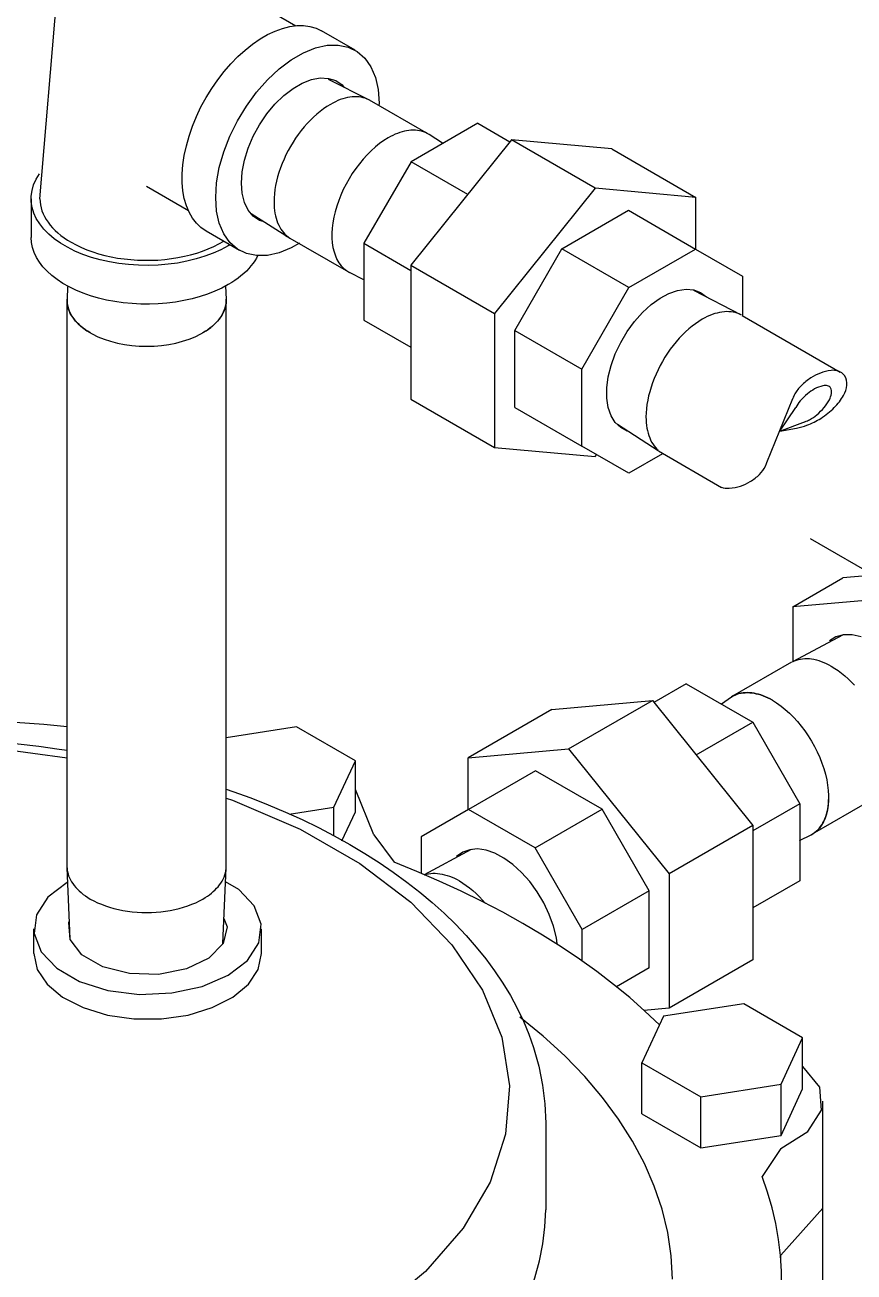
# Model space of a CAD drawing. Header units: centimetres. Extents: x 394264 to 551709, y 50011 to 59011.
# Drawn here: x 525533.4 to 525620.9, y 53951.3 to 54082.8 of the extents above; entities that cross this region are included whole.
import ezdxf

# ---------------------------------------------------------------- set-up
doc = ezdxf.new("R2010")
doc.units = ezdxf.units.CM
doc.layers.add('-M-YNGN-ZON3', color=6, linetype='SP', lineweight=30)
doc.layers.add('0-KRCN-YNG-CIHAZ', color=4, linetype='Continuous', lineweight=30)
doc.styles.add('CIZGI', font='tahoma.ttf', dxfattribs={"width": 0.8, "oblique": 20})
doc.linetypes.add('SP', pattern='A,2,-0.1,["SP",CIZGI,S=0.14,R=0.2,X=0,Y=-0.07],-0.255', length=2.355)

# ---------------------------------------------------------------- blocks, each defined once
blk = doc.blocks.new('A$C66BCA59E')
at = {"layer": '0-KRCN-YNG-CIHAZ', "color": 31, "linetype": 'Continuous', "lineweight": -3, "extrusion": (0, 0.816497, 0.57735)}
for p, q in [((863.04, -768.77, 2321.29), (865.24, -742.21, 2320.42)), ((890.03, -750.57, 2321.29), (885.54, -747.98, 2321.29)), ((896.29, -753.11, 2321.29), (892.76, -751.07, 2321.29)), ((893.44, -756.14, 2333.3), (897.77, -758.34, 2328.12)), ((897.77, -758.34, 2328.12), (903.99, -761.93, 2328.12)), ((909.23, -760.8, 2352.82), (902.2, -764.86, 2352.82)), ((909.23, -760.8, 2352.82), (912.63, -762.76, 2352.82)), ((912.79, -762.57, 2352.82), (902.18, -775.76, 2352.82)), ((905.51, -762.89, 2319.67), (904.1, -762, 2328.12)), ((921.63, -767.67, 2352.82), (912.79, -762.57, 2352.82)), ((923.4, -763.52, 2352.82), (912.79, -762.57, 2352.82)), ((923.4, -763.52, 2352.82), (932.24, -768.62, 2352.82)), ((902.2, -764.86, 2352.82), (897.23, -773.47, 2352.82)), ((908.18, -768.31, 2352.82), (902.2, -764.86, 2352.82)), ((878.72, -770.03, 2321.29), (874.29, -767.47, 2321.29)), ((921.63, -767.67, 2352.82), (911.02, -780.87, 2352.82)), ((932.24, -768.62, 2352.82), (921.63, -767.67, 2352.82)), ((862.1, -768.77, 2321.29), (862.1, -772.85, 2321.29)), ((932.24, -774.08, 2352.82), (932.24, -768.62, 2352.82)), ((885.32, -770.34, 2334.23), (889.37, -772.88, 2328.12)), ((918.11, -774.05, 2352.82), (925.14, -769.99, 2352.82)), ((925.14, -769.99, 2352.82), (932.21, -774.07, 2352.82)), ((884.1, -774.22, 2321.29), (880.57, -772.18, 2321.29)), ((888.93, -772.64, 2327.76), (895.59, -776.48, 2328.12)), ((897.23, -773.47, 2352.82), (902.18, -776.33, 2352.82)), ((897.23, -773.47, 2352.82), (897.23, -781.59, 2352.82)), ((883.09, -773.63, 2321.29), (882.91, -773.74, 2321.29)), ((913.14, -782.66, 2352.82), (918.11, -774.05, 2352.82)), ((925.19, -778.13, 2352.82), (918.11, -774.05, 2352.82)), ((925.19, -778.13, 2352.82), (932.21, -774.07, 2352.82)), ((932.21, -774.07, 2352.82), (937.19, -776.94, 2352.82)), ((902.18, -775.76, 2352.82), (911.02, -780.87, 2352.82)), ((902.18, -775.76, 2352.82), (902.18, -789.91, 2352.82)), ((897.23, -777.32, 2320.93), (895.7, -776.54, 2328.12)), ((937.19, -776.94, 2352.82), (937.19, -781.13, 2347.27)), ((865.95, -778.07, 2401.01), (865.89, -779.35, 2384.82)), ((882.63, -777.98, 2400.88), (882.68, -779.35, 2384.82)), ((920.21, -786.74, 2352.82), (925.19, -778.13, 2352.82)), ((932, -778.41, 2364.89), (937.02, -781.01, 2360.26)), ((865.89, -839.29, 2437.24), (865.89, -779.48, 2384.82)), ((882.69, -839.19, 2437.24), (882.69, -779.48, 2384.82)), ((911.02, -780.87, 2352.82), (911.02, -795.01, 2352.82)), ((937.13, -781.07, 2360.26), (947.49, -787.05, 2360.26)), ((897.23, -781.59, 2352.82), (902.18, -784.44, 2352.82)), ((913.14, -790.77, 2352.82), (913.14, -782.66, 2352.82)), ((913.14, -782.66, 2352.82), (920.21, -786.74, 2352.82)), ((920.21, -794.85, 2352.82), (920.21, -786.74, 2352.82)), ((902.18, -789.91, 2352.82), (911.02, -795.01, 2352.82)), ((939.75, -796.6, 2356.57), (942.49, -789.83, 2347)), ((913.14, -790.77, 2352.82), (920.21, -794.85, 2352.82)), ((941.1, -793.27, 2351.86), (942.79, -790.79, 2348.36)), ((923.99, -792.56, 2365.74), (928.28, -795.33, 2359.95)), ((941.1, -793.27, 2351.86), (943.84, -792.27, 2350.45)), ((941.1, -793.27, 2351.86), (942.86, -792.96, 2351.43)), ((911.02, -795.01, 2352.82), (921.63, -795.96, 2352.82)), ((925.19, -797.72, 2352.82), (920.21, -794.85, 2352.82)), ((921.63, -795.96, 2352.82), (921.79, -795.76, 2352.82)), ((928.75, -795.66, 2355.65), (925.19, -797.72, 2352.82)), ((928.3, -795.37, 2359.91), (934.96, -799.21, 2360.26)), ((944.32, -804.62, 2361.06), (1176.79, -938.83, 2465.84)), ((942.48, -811.83, 2559.47), (947.78, -808.77, 2559.47)), ((956.26, -808.01, 2559.47), (947.78, -808.77, 2559.47)), ((950.96, -811.07, 2559.47), (942.48, -811.83, 2559.47)), ((942.48, -811.83, 2559.47), (942.49, -817.6, 2551.63)), ((947.79, -814.76, 2570.61), (942.46, -817.6, 2566.34)), ((942.35, -817.66, 2566.34), (936.13, -821.25, 2566.34)), ((931.23, -819.93, 2590.76), (927.83, -821.89, 2590.76)), ((931.23, -819.93, 2590.76), (938.26, -823.98, 2590.76)), ((917.06, -822.64, 2590.76), (927.67, -821.69, 2590.76)), ((918.83, -826.8, 2590.76), (927.67, -821.69, 2590.76)), ((927.67, -821.69, 2590.76), (938.28, -834.89, 2590.76)), ((934.97, -822.06, 2557.68), (936.02, -821.32, 2566.34)), ((940.33, -821.67, 2566.34), (940.33, -821.67, 2566.34)), ((940.33, -821.67, 2566.34), (940.33, -821.67, 2566.34)), ((917.06, -822.64, 2590.76), (908.23, -827.74, 2590.76)), ((890.11, -824.47, 2660.53), (882.69, -825.62, 2660.53)), ((896.32, -828.05, 2660.53), (890.11, -824.47, 2660.53)), ((932.28, -827.43, 2590.76), (938.26, -823.98, 2590.76)), ((938.26, -823.98, 2590.76), (943.23, -832.59, 2590.76)), ((908.23, -827.74, 2590.76), (918.83, -826.8, 2590.76)), ((918.83, -826.8, 2590.76), (929.44, -839.99, 2590.76)), ((894.04, -832.95, 2660.53), (896.32, -828.05, 2660.53)), ((896.32, -833.44, 2660.53), (896.32, -828.05, 2660.53)), ((908.23, -833.21, 2590.76), (908.23, -827.74, 2590.76)), ((915.32, -829.11, 2590.76), (908.25, -833.19, 2590.76)), ((922.35, -833.17, 2590.76), (915.32, -829.11, 2590.76)), ((898.27, -835.85, 2660.53), (896.32, -831.08, 2660.53)), ((943.23, -832.59, 2590.76), (938.28, -835.45, 2590.76)), ((943.23, -832.59, 2590.76), (943.23, -840.71, 2590.76)), ((950.75, -832.21, 2566.34), (944.53, -835.8, 2566.34)), ((889.32, -833.68, 2660.53), (894.04, -832.95, 2660.53)), ((894.04, -835.98, 2660.53), (894.04, -832.95, 2660.53)), ((894.91, -836.48, 2660.53), (896.32, -833.44, 2660.53)), ((908.25, -833.19, 2590.76), (903.28, -836.06, 2590.76)), ((915.28, -837.25, 2590.76), (908.25, -833.19, 2590.76)), ((915.28, -837.25, 2590.76), (922.35, -833.17, 2590.76)), ((927.32, -841.78, 2590.76), (922.35, -833.17, 2590.76)), ((938.28, -834.89, 2590.76), (929.44, -839.99, 2590.76)), ((938.28, -834.89, 2590.76), (938.28, -849.03, 2590.76)), ((898.27, -835.85, 2660.53), (900.4, -838.76, 2660.53)), ((903.28, -836.06, 2590.76), (903.28, -839.94, 2584.77)), ((943.19, -836.46, 2558.89), (944.42, -835.86, 2566.34)), ((908.55, -837.41, 2602.65), (903.57, -840.07, 2598.11)), ((920.25, -845.86, 2590.76), (915.28, -837.25, 2590.76)), ((866.22, -846.84, 2593.17), (865.89, -839.33, 2600.54)), ((882.33, -847.33, 2593.86), (882.68, -839.33, 2600.54)), ((929.44, -839.99, 2590.76), (929.44, -854.13, 2590.76)), ((927.32, -841.78, 2590.76), (920.25, -845.86, 2590.76)), ((927.32, -849.9, 2590.76), (927.32, -841.78, 2590.76)), ((943.23, -840.71, 2590.76), (938.28, -843.57, 2590.76)), ((862.4, -848.39, 2660.53), (862.4, -845.77, 2660.53)), ((886.4, -848.39, 2660.53), (886.4, -845.77, 2660.53)), ((920.25, -849.13, 2583.9), (920.25, -845.86, 2590.76)), ((938.28, -849.03, 2590.76), (929.44, -854.13, 2590.76)), ((927.32, -849.9, 2590.76), (923.87, -851.88, 2587.8)), ((937.31, -853.69, 2660.53), (928.84, -855, 2660.53)), ((943.52, -857.27, 2660.53), (937.31, -853.69, 2660.53)), ((928.84, -855, 2660.53), (926.56, -859.9, 2660.53)), ((929.44, -854.13, 2590.76), (926.75, -854.38, 2589.77)), ((941.25, -862.17, 2660.53), (943.52, -857.27, 2660.53)), ((943.52, -862.66, 2660.53), (943.52, -857.27, 2660.53)), ((926.56, -859.9, 2660.53), (932.77, -863.48, 2660.53)), ((926.56, -865.28, 2660.53), (926.56, -859.9, 2660.53)), ((932.77, -863.48, 2660.53), (941.25, -862.17, 2660.53)), ((941.25, -867.56, 2660.53), (941.25, -862.17, 2660.53)), ((941.25, -867.56, 2660.53), (943.52, -862.66, 2660.53)), ((932.77, -868.87, 2660.53), (932.77, -863.48, 2660.53)), ((945.64, -875.24, 2660.53), (945.64, -863.97, 2660.53)), ((926.56, -865.28, 2660.53), (932.77, -868.87, 2660.53)), ((916.41, -866.27, 2660.53), (916.41, -875.41, 2660.53)), ((932.77, -868.87, 2660.53), (941.25, -867.56, 2660.53)), ((941.22, -868.94, 2660.53), (939.25, -871.89, 2660.53)), ((941.22, -880.21, 2660.53), (945.64, -875.24, 2660.53)), ((945.64, -885.36, 2660.53), (945.64, -875.24, 2660.53)), ((941.22, -880.21, 2660.53), (941.17, -880.23, 2660.53)), ((941.22, -880.21, 2660.53), (941.17, -880.23, 2660.53)), ((941.22, -880.87, 2660.53), (941.22, -880.21, 2660.53))]:
    blk.add_line(p, q, dxfattribs=at)
at = {"layer": '0-KRCN-YNG-CIHAZ', "color": 31, "linetype": 'Continuous', "lineweight": -3, "extrusion": (-5.3e-15, 8e-16, -1)}
for p, q in [((889.55, -754.11, 2321.29), (890.84, -753.37, 2321.29)), ((890.84, -753.37, 2321.29), (892.12, -752.86, 2321.29)), ((892.12, -752.86, 2321.29), (893.35, -752.58, 2321.29)), ((893.35, -752.58, 2321.29), (894.51, -752.56, 2321.29)), ((894.51, -752.56, 2321.29), (895.57, -752.78, 2321.29)), ((895.57, -752.78, 2321.29), (896.52, -753.25, 2321.29)), ((896.52, -753.25, 2321.29), (897.32, -753.95, 2321.29)), ((888.28, -755.07, 2321.29), (889.55, -754.11, 2321.29)), ((897.32, -753.95, 2321.29), (897.96, -754.86, 2321.29)), ((897.96, -754.86, 2321.29), (898.43, -755.98, 2321.29)), ((885.89, -757.53, 2321.29), (887.05, -756.22, 2321.29)), ((887.05, -756.22, 2321.29), (888.28, -755.07, 2321.29)), ((898.43, -755.98, 2321.29), (898.72, -757.26, 2321.29)), ((884.82, -758.99, 2321.29), (885.89, -757.53, 2321.29)), ((898.72, -757.26, 2321.29), (898.82, -758.69, 2321.29)), ((883.88, -760.54, 2321.29), (884.82, -758.99, 2321.29)), ((898.82, -758.69, 2321.29), (898.8, -758.93, 2319.46)), ((883.08, -762.17, 2321.29), (883.88, -760.54, 2321.29)), ((882.43, -763.83, 2321.29), (883.08, -762.17, 2321.29)), ((881.96, -765.49, 2321.29), (882.43, -763.83, 2321.29)), ((881.68, -767.1, 2321.29), (881.96, -765.49, 2321.29)), ((881.58, -768.64, 2321.29), (881.68, -767.1, 2321.29)), ((881.68, -770.07, 2321.29), (881.58, -768.64, 2321.29)), ((881.96, -771.35, 2321.29), (881.68, -770.07, 2321.29)), ((882.43, -772.47, 2321.29), (881.96, -771.35, 2321.29)), ((883.08, -773.38, 2321.29), (882.43, -772.47, 2321.29)), ((883.88, -774.08, 2321.29), (883.08, -773.38, 2321.29)), ((890.41, -773.47, 2321.65), (889.55, -773.96, 2321.29)), ((884.82, -774.55, 2321.29), (883.88, -774.08, 2321.29)), ((885.89, -774.77, 2321.29), (884.82, -774.55, 2321.29)), ((887.05, -774.75, 2321.29), (885.89, -774.77, 2321.29)), ((888.28, -774.47, 2321.29), (887.05, -774.75, 2321.29)), ((889.55, -773.96, 2321.29), (888.28, -774.47, 2321.29))]:
    blk.add_line(p, q, dxfattribs=at)
at = {"layer": '0-KRCN-YNG-CIHAZ', "color": 31, "linetype": 'Continuous', "lineweight": -3, "extrusion": (-4.3e-15, 8e-16, -1)}
for p, q in [((890.72, -756.56, 2321.32), (891.69, -756.19, 2321.32)), ((891.69, -756.19, 2321.32), (892.62, -756.02, 2321.32)), ((892.62, -756.02, 2321.32), (893.48, -756.07, 2321.32)), ((893.48, -756.07, 2321.32), (894.25, -756.31, 2321.32)), ((894.25, -756.31, 2321.32), (894.92, -756.76, 2321.32)), ((888.77, -757.88, 2321.32), (889.74, -757.13, 2321.32)), ((889.74, -757.13, 2321.32), (890.72, -756.56, 2321.32)), ((894.92, -756.76, 2321.32), (895.13, -757.02, 2320.77)), ((886.98, -759.82, 2321.32), (887.84, -758.78, 2321.32)), ((887.84, -758.78, 2321.32), (888.77, -757.88, 2321.32)), ((886.21, -760.96, 2321.32), (886.98, -759.82, 2321.32)), ((885.54, -762.18, 2321.32), (886.21, -760.96, 2321.32)), ((885.01, -763.43, 2321.32), (885.54, -762.18, 2321.32)), ((884.61, -764.7, 2321.32), (885.01, -763.43, 2321.32)), ((884.37, -765.94, 2321.32), (884.61, -764.7, 2321.32)), ((884.29, -767.11, 2321.32), (884.37, -765.94, 2321.32)), ((884.37, -768.19, 2321.32), (884.29, -767.11, 2321.32)), ((884.61, -769.15, 2321.32), (884.37, -768.19, 2321.32)), ((885.01, -769.96, 2321.32), (884.61, -769.15, 2321.32)), ((885.54, -770.6, 2321.32), (885.01, -769.96, 2321.32)), ((886.21, -771.05, 2321.32), (885.54, -770.6, 2321.32)), ((886.69, -771.2, 2321.18), (886.21, -771.05, 2321.32))]:
    blk.add_line(p, q, dxfattribs=at)
at = {"layer": '0-KRCN-YNG-CIHAZ', "color": 31, "linetype": 'Continuous', "lineweight": -3, "extrusion": (2.3e-15, -2e-16, -1)}
for p, q in [((929.41, -778.75, 2365.79), (930.33, -778.44, 2365.79)), ((930.33, -778.44, 2365.79), (931.22, -778.31, 2365.79)), ((931.22, -778.31, 2365.79), (932.03, -778.39, 2365.79)), ((932.03, -778.39, 2365.79), (932.76, -778.65, 2365.79)), ((932.76, -778.65, 2365.79), (933.39, -779.11, 2365.79)), ((926.62, -780.75, 2365.79), (927.53, -779.93, 2365.79)), ((927.53, -779.93, 2365.79), (928.47, -779.25, 2365.79)), ((928.47, -779.25, 2365.79), (929.41, -778.75, 2365.79)), ((925.77, -781.71, 2365.79), (926.62, -780.75, 2365.79)), ((925, -782.78, 2365.79), (925.77, -781.71, 2365.79)), ((923.75, -785.12, 2365.79), (924.32, -783.93, 2365.79)), ((924.32, -783.93, 2365.79), (925, -782.78, 2365.79)), ((923.31, -786.34, 2365.79), (923.75, -785.12, 2365.79)), ((923.01, -787.55, 2365.79), (923.31, -786.34, 2365.79)), ((922.86, -788.71, 2365.79), (923.01, -787.55, 2365.79)), ((922.86, -789.8, 2365.79), (922.86, -788.71, 2365.79)), ((923.01, -790.79, 2365.79), (922.86, -789.8, 2365.79)), ((923.31, -791.65, 2365.79), (923.01, -790.79, 2365.79)), ((923.75, -792.36, 2365.79), (923.31, -791.65, 2365.79)), ((924.32, -792.9, 2365.79), (923.75, -792.36, 2365.79)), ((925, -793.27, 2365.79), (924.32, -792.9, 2365.79))]:
    blk.add_line(p, q, dxfattribs=at)
at = {"layer": '0-KRCN-YNG-CIHAZ', "color": 31, "linetype": 'Continuous', "lineweight": -3}
for p, q in [((926.99, -791.77, 2360.26), (927, -792.08, 2360.26)), ((927, -792.08, 2360.26), (927.02, -792.38, 2360.26)), ((927.02, -792.38, 2360.26), (927.05, -792.67, 2360.26)), ((927.05, -792.67, 2360.26), (927.09, -792.95, 2360.26)), ((927.09, -792.95, 2360.26), (927.15, -793.22, 2360.26)), ((927.15, -793.22, 2360.26), (927.21, -793.49, 2360.26)), ((927.21, -793.49, 2360.26), (927.29, -793.74, 2360.26)), ((927.29, -793.74, 2360.26), (927.38, -793.98, 2360.26)), ((927.38, -793.98, 2360.26), (927.48, -794.21, 2360.26)), ((927.48, -794.21, 2360.26), (927.59, -794.43, 2360.26)), ((927.59, -794.43, 2360.26), (927.72, -794.63, 2360.26)), ((927.72, -794.63, 2360.26), (927.85, -794.83, 2360.26)), ((927.85, -794.83, 2360.26), (928, -795, 2360.26)), ((928, -795, 2360.26), (928.15, -795.17, 2360.26)), ((928.15, -795.17, 2360.26), (928.28, -795.29, 2360.21)), ((903.62, -840.08, 2598.38), (903.83, -840.02, 2598.38)), ((903.83, -840.02, 2598.38), (904.05, -839.97, 2598.38)), ((904.05, -839.97, 2598.38), (904.28, -839.94, 2598.38)), ((904.28, -839.94, 2598.38), (904.51, -839.92, 2598.38)), ((904.51, -839.92, 2598.38), (904.75, -839.92, 2598.38)), ((904.75, -839.92, 2598.38), (904.99, -839.94, 2598.38)), ((904.99, -839.94, 2598.38), (905.23, -839.97, 2598.38)), ((905.23, -839.97, 2598.38), (905.48, -840.01, 2598.38)), ((905.48, -840.01, 2598.38), (905.74, -840.07, 2598.38)), ((905.74, -840.07, 2598.38), (906, -840.14, 2598.38)), ((906, -840.14, 2598.38), (906.26, -840.23, 2598.38)), ((906.26, -840.23, 2598.38), (906.52, -840.33, 2598.38)), ((906.52, -840.33, 2598.38), (906.78, -840.45, 2598.38)), ((906.78, -840.45, 2598.38), (907.05, -840.59, 2598.38)), ((907.05, -840.59, 2598.38), (907.31, -840.73, 2598.38)), ((907.31, -840.73, 2598.38), (907.67, -840.95, 2598.38)), ((907.67, -840.95, 2598.38), (908.03, -841.19, 2598.38)), ((908.03, -841.19, 2598.38), (908.38, -841.46, 2598.38)), ((908.38, -841.46, 2598.38), (908.73, -841.75, 2598.38)), ((908.73, -841.75, 2598.38), (909.08, -842.06, 2598.38)), ((909.08, -842.06, 2598.38), (909.42, -842.39, 2598.38)), ((909.42, -842.39, 2598.38), (909.75, -842.74, 2598.38)), ((909.75, -842.74, 2598.38), (910.07, -843.11, 2598.38))]:
    blk.add_line(p, q, dxfattribs=at)
at = {"layer": '0-KRCN-YNG-CIHAZ', "color": 31, "linetype": 'Continuous', "lineweight": -3, "extrusion": (8.2e-15, 1.7e-15, -1)}
for p, q in [((947.04, -814.97, 2559.47), (946.34, -815.41, 2559.47)), ((947.85, -814.75, 2559.47), (947.04, -814.97, 2559.47)), ((948.75, -814.75, 2559.47), (947.85, -814.75, 2559.47)), ((949.71, -814.96, 2559.47), (948.75, -814.75, 2559.47))]:
    blk.add_line(p, q, dxfattribs=at)
at = {"layer": '0-KRCN-YNG-CIHAZ', "color": 31, "linetype": 'Continuous', "lineweight": -3, "extrusion": (-2.22e-14, -2.6e-15, -1)}
for p, q in [((907.65, -837.7, 2590.76), (907.01, -838.16, 2590.76)), ((908.39, -837.43, 2590.76), (907.65, -837.7, 2590.76)), ((909.21, -837.35, 2590.76), (908.39, -837.43, 2590.76)), ((910.11, -837.48, 2590.76), (909.21, -837.35, 2590.76)), ((911.04, -837.8, 2590.76), (910.11, -837.48, 2590.76)), ((912, -838.31, 2590.76), (911.04, -837.8, 2590.76)), ((912.95, -838.99, 2590.76), (912, -838.31, 2590.76)), ((913.87, -839.82, 2590.76), (912.95, -838.99, 2590.76)), ((914.73, -840.8, 2590.76), (913.87, -839.82, 2590.76)), ((915.52, -841.88, 2590.76), (914.73, -840.8, 2590.76)), ((916.21, -843.04, 2590.76), (915.52, -841.88, 2590.76)), ((916.78, -844.25, 2590.76), (916.21, -843.04, 2590.76)), ((917.23, -845.49, 2590.76), (916.78, -844.25, 2590.76)), ((917.53, -846.71, 2590.76), (917.23, -845.49, 2590.76)), ((917.62, -847.37, 2590.02), (917.53, -846.71, 2590.76))]:
    blk.add_line(p, q, dxfattribs=at)
at = {"layer": '0-KRCN-YNG-CIHAZ', "color": 31, "linetype": 'Continuous', "lineweight": -3, "extrusion": (7.73e-14, -2.67e-13, -1)}
blk.add_line((901.75, -840.84, 2660.53), (903.12, -841.91, 2660.53), dxfattribs=at)
at = {"layer": '0-KRCN-YNG-CIHAZ', "color": 31, "linetype": 'Continuous', "lineweight": -3, "extrusion": (-3.9e-15, -4.8e-15, -1), "elevation": -2321.29}
blk.add_lwpolyline([(-880.57, -772.18), (-880.03, -771.81), (-879.55, -771.35), (-879.13, -770.81), (-878.78, -770.19), (-878.49, -769.5), (-878.27, -768.75), (-878.13, -767.93), (-878.05, -767.05), (-878.05, -766.13), (-878.13, -765.18), (-878.27, -764.19), (-878.49, -763.18), (-878.78, -762.16), (-879.13, -761.13), (-879.55, -760.1), (-880.03, -759.09), (-880.57, -758.1), (-881.16, -757.15), (-881.79, -756.23), (-882.47, -755.35), (-883.18, -754.53), (-883.92, -753.77), (-884.69, -753.08), (-885.47, -752.45), (-886.26, -751.91), (-887.06, -751.45), (-887.85, -751.08), (-888.64, -750.8), (-889.4, -750.61), (-890.14, -750.51), (-890.86, -750.51), (-891.53, -750.6), (-892.17, -750.79), (-892.76, -751.07)], dxfattribs=at)
at = {"layer": '0-KRCN-YNG-CIHAZ', "color": 31, "linetype": 'Continuous', "lineweight": -3}
for points, elevation in [([(893.68, -758.81), (893.32, -759.03), (892.96, -759.28), (892.61, -759.55), (892.26, -759.83), (891.91, -760.15), (891.57, -760.48), (891.24, -760.83), (890.92, -761.19), (890.6, -761.58), (890.3, -761.98), (890.01, -762.39), (889.74, -762.81), (889.48, -763.25), (889.23, -763.69), (889, -764.14), (888.79, -764.6), (888.59, -765.06), (888.42, -765.52), (888.26, -765.99), (888.12, -766.45), (888.01, -766.91), (887.91, -767.36), (887.83, -767.81), (887.78, -768.25), (887.75, -768.68), (887.74, -769.1)], 2328.12), ([(897.77, -758.34), (897.57, -758.25), (897.37, -758.17), (897.15, -758.11), (896.94, -758.06), (896.71, -758.03), (896.48, -758.01), (896.24, -758.01), (896, -758.02), (895.75, -758.05), (895.5, -758.09), (895.25, -758.15), (894.99, -758.23), (894.73, -758.31), (894.47, -758.42), (894.21, -758.54), (893.94, -758.67), (893.68, -758.81)], 2328.12), ([(902.18, -761.55), (901.95, -761.57), (901.72, -761.6), (901.49, -761.65), (901.25, -761.71), (901.01, -761.79), (900.77, -761.87), (900.52, -761.97), (900.28, -762.09), (900.03, -762.21), (899.79, -762.35)], 2328.12), ([(904.1, -762), (903.91, -761.89), (903.72, -761.79), (903.52, -761.71), (903.31, -761.65), (903.1, -761.6), (902.87, -761.56), (902.65, -761.54), (902.42, -761.54), (902.18, -761.55)], 2328.12), ([(899.79, -762.35), (899.33, -762.63), (898.88, -762.95), (898.43, -763.31), (897.99, -763.71), (897.56, -764.13), (897.15, -764.59), (896.74, -765.07), (896.36, -765.58), (896, -766.11), (895.66, -766.66), (895.34, -767.22), (895.05, -767.79), (894.79, -768.38), (894.56, -768.97), (894.36, -769.55), (894.19, -770.14), (894.05, -770.72), (893.95, -771.3), (893.88, -771.86), (893.85, -772.4), (893.85, -772.93), (893.89, -773.43), (893.96, -773.91), (894.07, -774.36), (894.21, -774.78), (894.38, -775.17), (894.59, -775.52), (894.82, -775.84), (895.09, -776.11), (895.38, -776.35), (895.7, -776.54)], 2328.12), ([(863.04, -768.77), (863.05, -769.09), (863.09, -769.4), (863.16, -769.72), (863.25, -770.03), (863.38, -770.35), (863.52, -770.65), (863.7, -770.96), (863.89, -771.25), (864.12, -771.54), (864.37, -771.83), (864.64, -772.11), (864.93, -772.38), (865.25, -772.64), (865.59, -772.89), (865.95, -773.13), (866.33, -773.36)], 2321.29), ([(887.74, -769.1), (887.74, -769.41), (887.76, -769.71), (887.79, -770), (887.83, -770.28), (887.89, -770.56), (887.96, -770.82), (888.03, -771.07), (888.12, -771.31), (888.23, -771.54), (888.34, -771.76), (888.46, -771.97), (888.59, -772.16), (888.74, -772.34), (888.89, -772.5), (889.06, -772.65), (889.23, -772.79), (889.42, -772.91)], 2328.12), ([(866.33, -773.36), (866.86, -773.64), (867.41, -773.91), (867.99, -774.15), (868.6, -774.37), (869.23, -774.57), (869.88, -774.74), (870.55, -774.89), (871.23, -775.02), (871.93, -775.12), (872.63, -775.19), (873.34, -775.24), (874.06, -775.26), (874.78, -775.26), (875.49, -775.23), (876.2, -775.17), (876.91, -775.08), (877.6, -774.98), (878.28, -774.84), (878.94, -774.68), (879.58, -774.5), (880.2, -774.29), (880.8, -774.06), (881.37, -773.81), (881.92, -773.54), (882.43, -773.25)], 2321.29), ([(865.89, -779.35), (865.91, -779.81), (866, -780.26), (866.16, -780.7), (866.4, -781.14), (866.7, -781.56), (867.07, -781.96), (867.51, -782.34), (868, -782.69), (868.55, -783.02), (869.15, -783.32), (869.8, -783.58), (870.49, -783.8), (871.21, -783.99), (871.95, -784.14), (872.72, -784.24), (873.5, -784.31), (874.29, -784.33), (875.08, -784.31), (875.86, -784.24), (876.62, -784.14), (877.37, -783.99), (878.09, -783.8), (878.78, -783.58), (879.42, -783.32), (880.02, -783.02), (880.57, -782.69), (881.07, -782.34), (881.5, -781.96), (881.88, -781.56), (882.18, -781.14), (882.41, -780.7), (882.58, -780.26), (882.67, -779.81), (882.68, -779.35)], 2384.82), ([(937.02, -781.01), (936.83, -780.91), (936.62, -780.84), (936.41, -780.77), (936.19, -780.73), (935.97, -780.69), (935.74, -780.68), (935.5, -780.67), (935.26, -780.69), (935.01, -780.72), (934.76, -780.76), (934.51, -780.82), (934.25, -780.89), (933.99, -780.98), (933.73, -781.09), (933.46, -781.2), (933.2, -781.34), (932.93, -781.48)], 2360.26), ([(932.93, -781.48), (932.57, -781.7), (932.22, -781.95), (931.86, -782.21), (931.51, -782.5), (931.17, -782.81), (930.83, -783.14), (930.5, -783.49), (930.17, -783.86), (929.86, -784.25), (929.56, -784.64), (929.27, -785.06), (928.99, -785.48), (928.73, -785.92), (928.49, -786.36), (928.26, -786.81), (928.05, -787.27), (927.85, -787.73), (927.67, -788.19), (927.52, -788.65), (927.38, -789.12), (927.26, -789.57), (927.17, -790.03), (927.09, -790.48), (927.04, -790.92), (927, -791.35), (926.99, -791.77)], 2360.26), ([(942.46, -817.6), (942.66, -817.51), (942.86, -817.43), (943.07, -817.37), (943.29, -817.32), (943.52, -817.29), (943.75, -817.27), (943.98, -817.27), (944.23, -817.28), (944.47, -817.31), (944.72, -817.35), (944.98, -817.41), (945.23, -817.49), (945.49, -817.58), (945.76, -817.68), (946.02, -817.8), (946.28, -817.93), (946.55, -818.08)], 2566.34), ([(946.55, -818.08), (946.91, -818.3), (947.27, -818.54), (947.62, -818.81), (947.97, -819.1), (948.32, -819.41), (948.66, -819.74), (948.99, -820.09)], 2566.34), ([(936.02, -821.32), (936.2, -821.21), (936.4, -821.12), (936.6, -821.04), (936.8, -820.97), (937.02, -820.92), (937.24, -820.89), (937.47, -820.87), (937.7, -820.86), (937.94, -820.87)], 2566.34), ([(937.94, -820.87), (938.17, -820.89), (938.4, -820.93), (938.63, -820.98), (938.87, -821.04), (939.11, -821.11), (939.35, -821.2), (939.59, -821.3), (939.84, -821.41), (940.08, -821.53), (940.33, -821.67)], 2566.34), ([(940.33, -821.67), (940.78, -821.95), (941.24, -822.28), (941.68, -822.63), (942.12, -823.03), (942.55, -823.46), (942.97, -823.91), (943.37, -824.4), (943.75, -824.9), (944.12, -825.43), (944.46, -825.98), (944.77, -826.54), (945.06, -827.12), (945.32, -827.7), (945.55, -828.29), (945.76, -828.88), (945.92, -829.47), (946.06, -830.05), (946.16, -830.62), (946.23, -831.18), (946.26, -831.72), (946.26, -832.25), (946.22, -832.75), (946.15, -833.23), (946.05, -833.68), (945.91, -834.1), (945.73, -834.49), (945.53, -834.84), (945.29, -835.16), (945.03, -835.44), (944.73, -835.67), (944.42, -835.86)], 2566.34), ([(865.89, -824.47), (863.45, -824.24), (860.43, -824.02), (857.4, -823.84), (854.36, -823.72), (851.31, -823.65), (848.27, -823.64), (845.22, -823.67), (842.18, -823.76), (839.14, -823.9), (836.11, -824.09), (833.09, -824.33), (830.74, -824.56)], 2660.53), ([(830.74, -827.09), (831.24, -827.01), (832.31, -826.84), (833.38, -826.69), (834.46, -826.55), (835.54, -826.41), (836.62, -826.29), (837.71, -826.18), (838.8, -826.07), (839.89, -825.98), (840.98, -825.9), (843.18, -825.77), (845.38, -825.69), (847.58, -825.64), (849.79, -825.64), (851.99, -825.68), (854.19, -825.76), (856.39, -825.89), (858.58, -826.05), (860.75, -826.26), (862.92, -826.52), (865.07, -826.81), (865.89, -826.94)], 2660.53), ([(830.74, -827.89), (832.2, -827.6), (840.91, -826.61), (849.78, -826.34), (858.63, -826.77), (865.89, -827.73)], 2660.53), ([(882.69, -831.03), (883.4, -831.28), (885.28, -831.97), (887.13, -832.7), (888.94, -833.46), (890.7, -834.26), (892.42, -835.1), (894.1, -835.97), (895.73, -836.88), (897.31, -837.82), (898.84, -838.79), (900.32, -839.8), (901.75, -840.84), (903.12, -841.91), (904.43, -843.01), (905.68, -844.14), (906.88, -845.29), (908.01, -846.48), (909.08, -847.7), (910.08, -848.94), (911.01, -850.21), (911.88, -851.5), (912.68, -852.82), (913.4, -854.16), (914.05, -855.52), (914.63, -856.9), (915.12, -858.29), (915.68, -860.26), (916.08, -862.25), (916.32, -864.25), (916.41, -866.26)], 2660.53), ([(882.69, -831.99), (883.37, -832.21), (890.49, -835.28), (896.79, -838.89), (902.17, -842.97), (906.51, -847.45), (909.73, -852.23), (911.77, -857.22), (912.59, -862.32), (912.17, -867.45), (910.53, -872.49), (907.69, -877.34), (903.71, -881.93), (898.66, -886.15)], 2660.53), ([(882.11, -840.96), (882.25, -840.75), (882.36, -840.53), (882.46, -840.31), (882.54, -840.09), (882.61, -839.87), (882.65, -839.65), (882.68, -839.42), (882.69, -839.2)], 2600.54), ([(928.42, -855.9), (926.88, -854.45), (925.27, -853.03), (923.57, -851.65), (921.81, -850.29), (919.96, -848.97), (918.05, -847.68), (916.07, -846.43), (914.01, -845.21), (911.9, -844.03), (909.72, -842.9), (907.47, -841.8), (905.17, -840.74), (902.81, -839.73), (900.4, -838.76)], 2660.53), ([(865.89, -839.33), (865.91, -839.54), (865.94, -839.76), (866, -839.97), (866.06, -840.18), (866.15, -840.4), (866.25, -840.6), (866.37, -840.81), (866.5, -841.01), (866.65, -841.21), (866.81, -841.41), (866.99, -841.6), (867.18, -841.78), (867.39, -841.96), (867.61, -842.14), (867.84, -842.31), (868.09, -842.47), (868.35, -842.63)], 2600.54), ([(865.92, -840.88), (863.87, -842.45), (862.68, -844.3), (862.43, -846.27), (863.16, -848.2), (864.8, -849.93), (867.21, -851.32), (870.21, -852.27), (873.55, -852.69), (876.95, -852.54), (880.15, -851.86), (882.89, -850.67), (884.94, -849.1), (886.13, -847.25), (886.37, -845.28), (885.65, -843.35), (884.01, -841.62), (882.62, -840.82)], 2660.53), ([(865.96, -840.86), (865.92, -840.88)], 2660.53), ([(880.23, -842.63), (880.47, -842.48), (880.7, -842.33), (880.92, -842.18), (881.13, -842.02), (881.32, -841.85), (881.51, -841.68), (881.68, -841.5), (881.84, -841.33), (881.98, -841.14), (882.11, -840.96)], 2600.54), ([(868.35, -842.63), (868.72, -842.83), (869.11, -843.02), (869.52, -843.19), (869.94, -843.35), (870.38, -843.49), (870.84, -843.62), (871.31, -843.73), (871.79, -843.83), (872.28, -843.91), (872.77, -843.97), (873.28, -844.01), (873.78, -844.04), (874.29, -844.05), (874.8, -844.04), (875.3, -844.01), (875.8, -843.97), (876.3, -843.91), (876.79, -843.83), (877.27, -843.73), (877.74, -843.62), (878.19, -843.49), (878.63, -843.35), (879.06, -843.19), (879.47, -843.02), (879.86, -842.83), (880.23, -842.63)], 2600.54), ([(867.47, -848.52), (866.23, -846.89), (866.08, -845.1), (866.14, -845)], 2660.53), ([(882.45, -844.69), (882.79, -845.55), (882.37, -847.32), (880.87, -848.87), (878.49, -850.01), (875.56, -850.58), (872.48, -850.5), (869.66, -849.78), (867.47, -848.52)], 2660.53), ([(862.4, -848.39), (862.75, -850.05), (863.78, -851.61), (865.42, -852.98), (867.59, -854.09), (870.15, -854.87), (872.96, -855.27), (875.85, -855.27), (878.66, -854.87), (881.22, -854.09), (883.39, -852.98), (885.03, -851.61), (886.05, -850.05), (886.4, -848.39)], 2660.53), ([(929.8, -882.73), (929.66, -880.26), (929.29, -877.8), (928.69, -875.35), (927.87, -872.92), (926.83, -870.52), (925.57, -868.16), (924.09, -865.84), (922.41, -863.56), (920.52, -861.35), (918.43, -859.19), (916.14, -857.1), (913.67, -855.08)], 2660.53), ([(941.22, -868.94), (944.08, -867.17), (945.52, -864.9), (945.33, -862.49), (943.53, -860.31)], 2660.53), ([(938.88, -895.24), (939.5, -893.6), (940.03, -891.94), (940.46, -890.28), (940.81, -888.61), (941.07, -886.94), (941.23, -885.26), (941.3, -883.58), (941.28, -881.9), (941.17, -880.22), (940.97, -878.54), (940.68, -876.87), (940.29, -875.2), (939.82, -873.54), (939.25, -871.89)], 2660.53), ([(896.61, -903.01), (898.76, -901.71), (900.81, -900.35), (902.75, -898.93), (904.58, -897.47), (906.28, -895.96), (907.86, -894.41), (909.32, -892.81), (910.65, -891.18), (911.84, -889.51), (912.9, -887.82), (913.83, -886.09), (914.61, -884.35), (915.26, -882.59), (915.76, -880.81), (916.12, -879.01), (916.33, -877.22), (916.41, -875.41)], 2660.53)]:
    blk.add_lwpolyline(points, dxfattribs=dict(at, elevation=elevation))
at = {"layer": '0-KRCN-YNG-CIHAZ', "color": 31, "linetype": 'Continuous', "lineweight": -3, "extrusion": (1.33e-14, -2.95e-14, -1), "elevation": -2321.29}
blk.add_lwpolyline([(-882.91, -773.74), (-882.14, -774.15), (-881.31, -774.52), (-880.44, -774.84), (-879.51, -775.12), (-878.55, -775.36), (-877.56, -775.55), (-876.55, -775.68), (-875.51, -775.77), (-874.47, -775.8), (-873.43, -775.79), (-872.39, -775.72), (-871.37, -775.6), (-870.37, -775.43), (-869.4, -775.21), (-868.46, -774.95), (-867.57, -774.64), (-866.72, -774.29), (-865.94, -773.89), (-865.21, -773.46), (-864.55, -773), (-863.96, -772.5), (-863.44, -771.98), (-863.01, -771.43), (-862.65, -770.86), (-862.38, -770.28), (-862.2, -769.69), (-862.11, -769.09), (-862.11, -768.49), (-862.2, -767.89), (-862.37, -767.29), (-862.63, -766.71), (-862.98, -766.14)], dxfattribs=at)
at = {"layer": '0-KRCN-YNG-CIHAZ', "color": 31, "linetype": 'Continuous', "lineweight": -3, "extrusion": (3.84e-14, -7.8e-14, -1), "elevation": -2321.29}
blk.add_lwpolyline([(-882.91, -777.83), (-882.23, -778.19), (-881.5, -778.52), (-880.73, -778.82), (-879.93, -779.09), (-879.09, -779.32), (-878.23, -779.51), (-877.34, -779.66), (-876.44, -779.78), (-875.52, -779.85), (-874.6, -779.88), (-873.67, -779.88), (-872.75, -779.83), (-871.83, -779.74), (-870.93, -779.62), (-870.05, -779.45), (-869.2, -779.24), (-868.37, -779), (-867.58, -778.73), (-866.83, -778.41), (-866.12, -778.07), (-865.45, -777.7), (-864.84, -777.3), (-864.28, -776.87), (-863.78, -776.42), (-863.35, -775.95), (-862.97, -775.46), (-862.66, -774.96), (-862.42, -774.44), (-862.24, -773.92), (-862.14, -773.38), (-862.1, -772.85)], dxfattribs=at)
at = {"layer": '0-KRCN-YNG-CIHAZ', "color": 31, "linetype": 'Continuous', "lineweight": -3, "extrusion": (1.528e-13, -8.5e-14, -1), "elevation": -2321.29}
blk.add_lwpolyline([(-886.03, -774.73), (-885.88, -775.02), (-885.71, -775.3), (-885.52, -775.58), (-885.3, -775.86), (-885.07, -776.13), (-884.82, -776.39), (-884.54, -776.65), (-884.25, -776.9), (-883.94, -777.15), (-883.61, -777.38), (-883.27, -777.61), (-882.91, -777.83)], dxfattribs=at)
at = {"layer": '0-KRCN-YNG-CIHAZ', "color": 31, "linetype": 'Continuous', "lineweight": -3, "extrusion": (-7.64e-14, -1.203e-13, -1), "elevation": -2384.82}
blk.add_lwpolyline([(-868.35, -782.91), (-868.09, -782.75), (-867.84, -782.58), (-867.6, -782.41), (-867.38, -782.24), (-867.17, -782.05), (-866.98, -781.87), (-866.8, -781.67), (-866.63, -781.48), (-866.49, -781.27), (-866.35, -781.07), (-866.24, -780.86), (-866.14, -780.65), (-866.05, -780.44), (-865.99, -780.22), (-865.94, -780.01), (-865.91, -779.79), (-865.89, -779.57), (-865.89, -779.35)], dxfattribs=at)
at = {"layer": '0-KRCN-YNG-CIHAZ', "color": 31, "linetype": 'Continuous', "lineweight": -3, "extrusion": (0, 7e-16, -1), "elevation": -2384.82}
blk.add_lwpolyline([(-882.68, -779.35), (-882.69, -779.57), (-882.67, -779.79), (-882.64, -780.01), (-882.59, -780.22), (-882.52, -780.44), (-882.44, -780.65), (-882.34, -780.86), (-882.22, -781.07), (-882.09, -781.27), (-881.94, -781.48), (-881.78, -781.67), (-881.6, -781.87), (-881.41, -782.05), (-881.2, -782.24), (-880.97, -782.41), (-880.74, -782.58), (-880.49, -782.75), (-880.23, -782.91)], dxfattribs=at)
at = {"layer": '0-KRCN-YNG-CIHAZ', "color": 31, "linetype": 'Continuous', "lineweight": -3, "extrusion": (0, 0.816497, 0.57735), "elevation": 710.15}
for points in [[(-947.22, 2367.32, 0.181596), (-946.52, 2367.21, 0.102834), (-945.39, 2367.69, 0.062234), (-944.4, 2368.57, 0.048471), (-943.4, 2369.96, 0.048471), (-942.7, 2371.52, 0.038779), (-942.49, 2372.32, 0.102834)], [(-942.86, 2377.75, 0.071754), (-943.97, 2377.23, 0.065529), (-945.43, 2375.98, 0.051673), (-946.85, 2374.01, 0.051673), (-947.84, 2371.79, 0.065529), (-948.2, 2369.91, 0.104462), (-947.93, 2368.15, 0.173256), (-947.22, 2367.32, 0.173256)], [(-946.15, 2370.03, 0.213423), (-945.67, 2370.01, 0.094006), (-944.79, 2370.59, 0.050676), (-944.05, 2371.47, 0.038086), (-943.27, 2372.8, 0.031916), (-942.79, 2374, 0.050676)], [(-943.77, 2376.6, 0.054686), (-944.26, 2376.22, 0.050676), (-945.01, 2375.34, 0.038086), (-945.78, 2374.01, 0.038086), (-946.34, 2372.58, 0.050676), (-946.56, 2371.44, 0.094006), (-946.46, 2370.39, 0.213423), (-946.15, 2370.03, 0.213423)], [(-934.96, 2388.57, 0.159034), (-935.78, 2388.74, 0.106418), (-936.95, 2388.35, 0.07141), (-937.98, 2387.53, 0.057742), (-938.96, 2386.22, 0.057742), (-939.6, 2384.72, 0.036769), (-939.75, 2384.05, 0.106418)]]:
    blk.add_lwpolyline(points, format="xyb", dxfattribs=at)
at = {"layer": '0-KRCN-YNG-CIHAZ', "color": 31, "linetype": 'Continuous', "lineweight": -3, "extrusion": (-6e-16, 2.13e-14, -1), "elevation": -2566.34}
blk.add_lwpolyline([(-937.94, -820.87), (-937.7, -820.86), (-937.47, -820.87), (-937.24, -820.89), (-937.02, -820.92), (-936.8, -820.97), (-936.6, -821.04), (-936.4, -821.12), (-936.2, -821.21), (-936.02, -821.32)], dxfattribs=at)
at = {"layer": '0-KRCN-YNG-CIHAZ', "color": 31, "linetype": 'Continuous', "lineweight": -3, "extrusion": (9.47e-14, 1.772e-13, -1), "elevation": -2566.34}
blk.add_lwpolyline([(-940.33, -821.67), (-940.08, -821.53), (-939.84, -821.41), (-939.59, -821.3), (-939.35, -821.2), (-939.11, -821.11), (-938.87, -821.04), (-938.63, -820.98), (-938.4, -820.93), (-938.17, -820.89), (-937.94, -820.87)], dxfattribs=at)
at = {"layer": '0-KRCN-YNG-CIHAZ', "color": 31, "linetype": 'Continuous', "lineweight": -3, "extrusion": (4.15e-14, -6.26e-14, -1), "elevation": -2566.34}
blk.add_lwpolyline([(-944.42, -835.86), (-944.61, -835.76), (-944.79, -835.63), (-944.96, -835.5), (-945.12, -835.34), (-945.28, -835.18), (-945.42, -835), (-945.55, -834.81), (-945.67, -834.6), (-945.78, -834.39), (-945.88, -834.16), (-945.97, -833.92), (-946.05, -833.67), (-946.12, -833.4), (-946.17, -833.13), (-946.21, -832.85), (-946.24, -832.56), (-946.26, -832.26), (-946.27, -831.96)], dxfattribs=at)

msp = doc.modelspace()

# ---------------------------------------------------------------- block references
at = {"layer": '-M-YNGN-ZON3'}
msp.add_blockref('A$C66BCA59E', (524671.91, 54833.28, -2010.95), dxfattribs=at)

doc.saveas('drawing.dxf')
